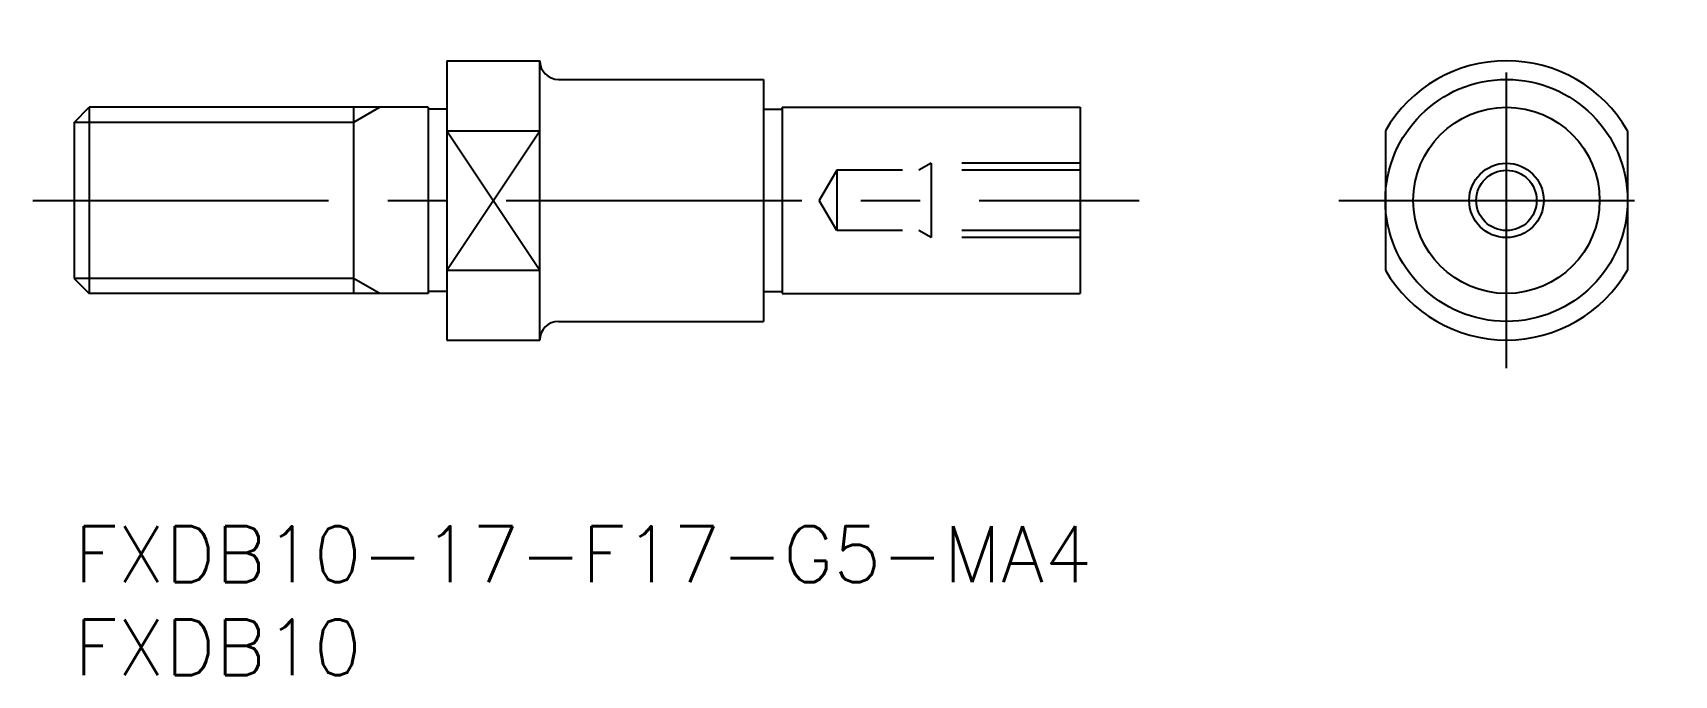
# Model space of a CAD drawing. Extents: x -2.2 to 85.9, y -8 to 26.5.
import ezdxf

# ---------------------------------------------------------------- set-up
doc = ezdxf.new("R2010")
doc.units = 0
doc.header["$LTSCALE"] = 0.5
doc.linetypes.add('CENTER', pattern=[50.8, 31.75, -6.35, 6.35, -6.35])
doc.linetypes.add('DASHED', pattern=[19.05, 12.7, -6.35])
for name, color, linetype in [('MSM_CENTER', 1, 'CENTER'), ('MSM_CONTINUOUS', 7, 'CONTINUOUS'), ('MSM_DASHED', 4, 'DASHED'), ('MSM_NARROW', 5, 'CONTINUOUS'), ('MSM_PART_NUMBER', 7, 'CONTINUOUS')]:
    doc.layers.add(name, color=color, linetype=linetype)
doc.styles.get("Standard").update_dxf_attribs({"font": 'txt.shx', "height": 3, "bigfont": 'bigfont.shx'})

# ---------------------------------------------------------------- blocks, each defined once
blk = doc.blocks.new('*U10')
at = {"layer": 'MSM_PART_NUMBER'}
blk.add_text('FXDB10-17-F17-G5-MA4', height=3, dxfattribs=at).set_placement((0, -3))
blk = doc.blocks.new('*U11')
at = {"layer": 'MSM_PART_NUMBER'}
blk.add_text('FXDB10', height=3, dxfattribs=at).set_placement((0, -8))

msp = doc.modelspace()

# ---------------------------------------------------------------- linework, layer by layer
at = {"layer": 'MSM_CENTER'}
for p, q in [((76.887, 8.498), (76.887, 26.502)), ((-2.217, 17.5), (57.176, 17.5)), ((67.885, 17.5), (85.89, 17.5))]:
    msp.add_line(p, q, dxfattribs=at)
at = {"layer": 'MSM_CONTINUOUS'}
for p, q in [((20, 25), (20, 10)), ((20, 25), (25, 25)), ((25, 10), (25, 25)), ((26, 24), (37, 24)), ((37, 24), (37, 11)), ((0, 21.688), (0.812, 22.5)), ((0.812, 22.5), (0.812, 12.5)), ((19, 22.5), (0.812, 22.5)), ((15, 22.5), (15, 12.5)), ((19, 22.5), (19, 12.5)), ((20, 22.4), (19, 22.4)), ((37, 22.4), (38, 22.4)), ((38, 22.5), (54, 22.5)), ((38, 22.5), (38, 12.5)), ((54, 22.5), (54, 12.5)), ((0, 21.688), (0, 13.312)), ((20, 21.242), (25, 21.242)), ((70.387, 21.242), (70.387, 13.758)), ((83.387, 21.242), (83.387, 13.758)), ((0, 13.312), (0.812, 12.5)), ((20, 13.758), (25, 13.758)), ((19, 12.5), (0.812, 12.5)), ((20, 12.6), (19, 12.6)), ((37, 12.6), (38, 12.6)), ((38, 12.5), (54, 12.5)), ((26, 11), (37, 11)), ((20, 10), (25, 10))]:
    msp.add_line(p, q, dxfattribs=at)
for radius in [6.5, 5, 1.621]:
    msp.add_circle((76.887, 17.5), radius, dxfattribs=at)
for centre, radius, start, end in [((26, 25), 1, 180, 270), ((76.887, 17.5), 7.5, 29.92643, 150.07357), ((76.887, 17.5), 7.5, 209.92643, 330.07357), ((26, 10), 1, 90, 180)]:
    msp.add_arc(centre, radius, start, end, dxfattribs=at)
at = {"layer": 'MSM_DASHED'}
for p, q in [((46, 19.5), (45.344, 19.121)), ((54, 19.5), (46, 19.5)), ((46, 19.5), (46, 15.5)), ((40.936, 19.121), (40, 17.5)), ((54, 19.121), (40.936, 19.121)), ((40.936, 19.121), (40.936, 15.879)), ((40.936, 15.879), (40, 17.5)), ((54, 15.879), (40.936, 15.879)), ((46, 15.5), (45.344, 15.879)), ((54, 15.5), (46, 15.5))]:
    msp.add_line(p, q, dxfattribs=at)
at = {"layer": 'MSM_NARROW'}
for p, q in [((16.406, 22.5), (15, 21.688)), ((15, 21.688), (0, 21.688)), ((20, 13.758), (25, 21.242)), ((20, 21.242), (25, 13.758)), ((15, 13.312), (0, 13.312)), ((16.406, 12.5), (15, 13.312))]:
    msp.add_line(p, q, dxfattribs=at)
msp.add_circle((76.887, 17.5), 2, dxfattribs=at)

# ---------------------------------------------------------------- block references
at = {"layer": 'MSM_CONTINUOUS'}
for name in ['*U10', '*U11']:
    msp.add_blockref(name, (0, 0), dxfattribs=at)

doc.saveas('drawing.dxf')
